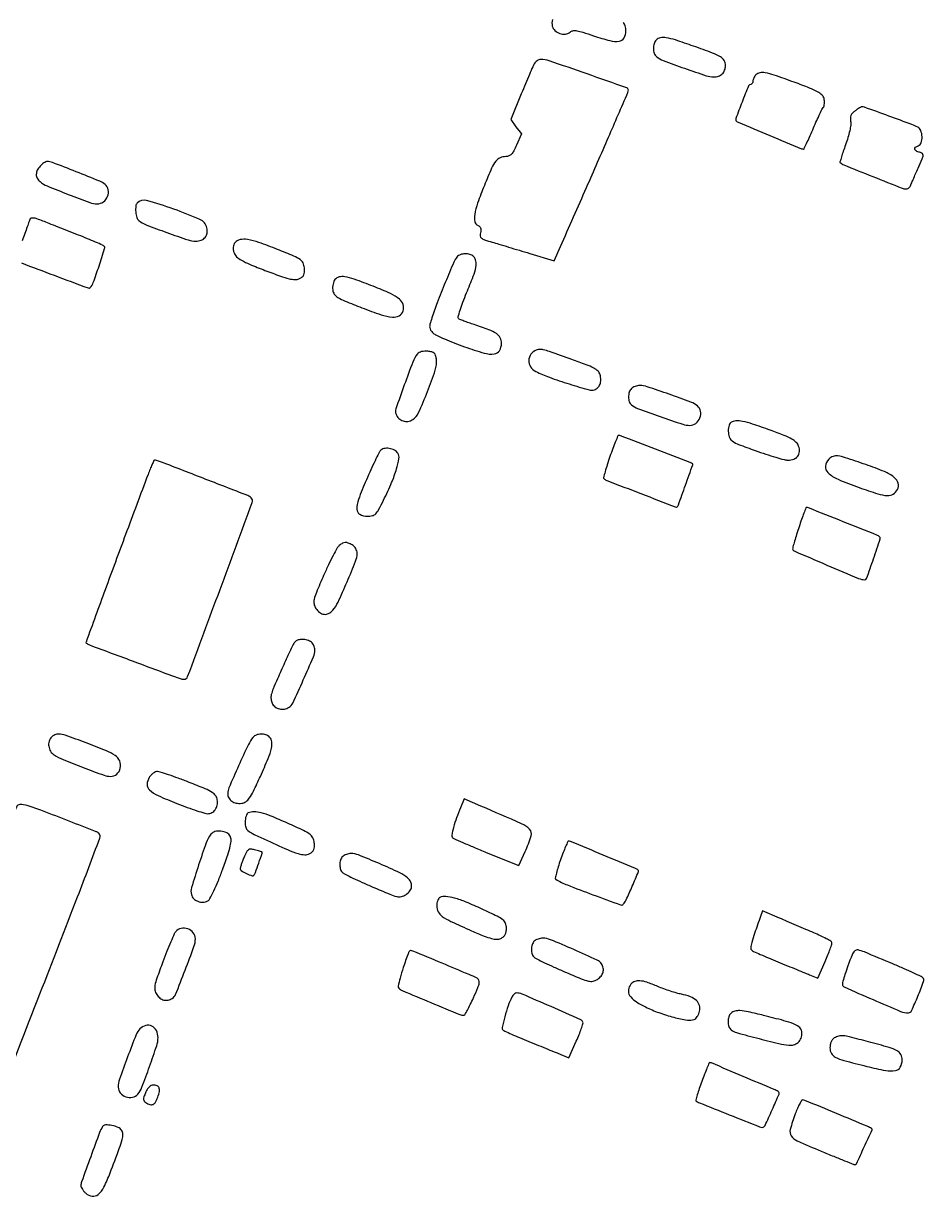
# Model space of a CAD drawing. Header units: metres. Extents: x 244 to 6504, y 133 to 4776.
# Drawn here: x 2419.5 to 2659.3, y 1813.2 to 2127.4 of the extents above; entities that cross this region are included whole.
import ezdxf

# ---------------------------------------------------------------- set-up
doc = ezdxf.new("R2010")
doc.units = ezdxf.units.M
doc.header["$MEASUREMENT"] = 0

msp = doc.modelspace()

# ---------------------------------------------------------------- linework, layer by layer
for points in [[(3073.43, 1797.58, -0.000015), (3212.47, 1744.26, -0.000001), (3356.48, 1689.04, -0.090549)], [(3360.94, 1697.34, -0.000001), (3222.9, 1750.06, -0.000075), (3098.13, 1797.73, -0.00214)], [(2390.74, 4302.36, -0.000001), (2436.6, 4383.87, -0.253439)], [(5649.78, 2908.29, -0.000001), (5592.12, 2927.27, -0.000136)], [(1770.95, 4232.21, -0.000001), (1756.31, 4203.53, -0.092463)], [(2358.85, 2292.47, -0.000002), (2402.87, 2275.77, -0.000001), (2455, 2255.99, -0.000469)], [(2661.8, 3304.26, -0.000001), (2697.55, 3290.75, -0.000089)], [(2166.88, 2385.74, -0.000003), (2059.01, 2428.09, -0.099946)], [(2836.31, 1902.63, -0.000001), (2798.12, 1918.05, -0.081722)], [(1593.92, 2905.57, -0.000004), (1514.48, 2912.51, -0.000011)], [(1857.04, 2862.14, 0.000008), (1895.3, 2965.72, 0.303576)], [(1986.93, 2957.13, 0.000002), (2009.06, 2948.59, 0.092301)], [(1716.95, 2894.91, -0.000001), (1705.81, 2895.88, -0.000045)], [(3005.24, 2065.34, -0.000083), (2954, 2084.81, -0.000137), (2910.82, 2101.23, -0.000002), (2871.64, 2116.15, -0.08954), (2871.4, 2116.3, -0.303733), (2871.33, 2116.54, -0.000115), (2874.33, 2125.28, -0.001629), (2877.7, 2135.01, -0.000983)], [(1989.74, 2610.17, -0.000005), (1937.37, 2630.58, -0.000013)], [(2835.59, 1257.96, 0.000001), (2811.6, 1266.94)], [(2599.62, 2200.92, -0.000035), (2724.87, 2153.38, -0.00001), (2851.52, 2105.29, -0.308463)], [(3020.53, 2505.4, -0.000009), (3041.92, 2560.53, -0.000258)], [(2718.52, 2174.4, 0.000102), (2619.06, 2212.23, 0.000045), (2487.51, 2262.24, 0.000015), (2352.21, 2313.65, 0.000934)], [(3433.83, 1894.18, -0.000012), (3289.85, 1953, -0.000025), (3146.63, 2011.53, -0.11823)], [(2592.86, 1267.89, -0.000002), (2552.45, 1283.32, -0.105537)], [(2874.35, 2096.45, 0.000005), (2911.92, 2082.18, 0.000032)], [(2866.05, 2129.77, -0.000069), (2862.64, 2120.33, -0.110011), (2862.45, 2120.04, -0.294734), (2862.15, 2119.97, -0.000008), (2820.04, 2135.87, -0.000412), (2773.61, 2153.45, -0.000248)], [(2560.35, 2128.54, 0.143336), (2560.28, 2126.75, 0.143577), (2560.97, 2125.57, 0.109481), (2562.26, 2124.81, 0.109674), (2563.75, 2124.66, 0.144511), (2565, 2125.19, -0.139957), (2565.77, 2125.53, -0.073438), (2566.83, 2125.52, -0.037258), (2568.44, 2125.14, -0.007328), (2571.28, 2124.2, 0.019243), (2575.59, 2122.89, 0.101148), (2578.04, 2122.75, 0.224959), (2579.36, 2123.62, 0.135954), (2579.86, 2125.46, 0.06425), (2579.68, 2126.85, 0.164694), (2579.13, 2127.7, 0.069776)], [(2040.94, 1654.04, -0.000001), (2044.21, 1659.17, -0.002689)], [(2535.59, 1289.9, -0.000004), (2496.83, 1304.97, -0.000295)], [(2418.96, 2063.74, 0.001395), (2427.65, 2060.46, 0.000632), (2436.69, 2057.08, 0.293321), (2437.28, 2057.21, 0.110365), (2438.1, 2058.51, 0.006631), (2439.62, 2062.91, 0.00362), (2441.12, 2067.54, 0.298365), (2440.92, 2068.23, 0.075339), (2440.53, 2068.48, 0.002229), (2438.72, 2069.26, 0.004408), (2436.58, 2070.16, 0.003022), (2434.13, 2071.15, -0.000028), (2431.49, 2072.19, -0.000025), (2428.76, 2073.27, -0.000025), (2426.31, 2074.24, -0.00008), (2424.67, 2074.89, 0.011818), (2423.09, 2075.47, 0.051733), (2422.12, 2075.69, 0.112538), (2421.53, 2075.63, 0.23081), (2421.21, 2075.31, -0.000667), (2421.02, 2074.77, -0.00005), (2420.5, 2073.3, -0.000069), (2419.88, 2071.55, -0.000053), (2419.19, 2069.63, 0.005002)], [(3121.11, 1058.8, -0.000012), (2978.85, 1116.92, -0.000024)]]:
    msp.add_lwpolyline(points, format="xyb")
for points in [[(2587.95, 2123.04, 0.12204), (2587.36, 2122.08, 0.079983), (2587.18, 2120.78, 0.081218), (2587.41, 2119.52, 0.134375), (2588.03, 2118.63, 0.083357), (2589.78, 2117.62, 0.005036), (2595.49, 2115.53, 0.00517), (2601.23, 2113.57, 0.079979), (2603.28, 2113.24, 0.083095), (2604.55, 2113.45, 0.111936), (2605.53, 2114.06, 0.113034), (2606.15, 2115.03, 0.085978), (2606.36, 2116.27, 0.132525), (2606.01, 2117.58, 0.124982), (2605.04, 2118.57, 0.046868), (2602.95, 2119.59, 0.005046), (2597.88, 2121.43, 0.005719), (2593.04, 2123.07, 0.038803), (2590.59, 2123.67, 0.089473), (2589.07, 2123.64, 0.148413)], [(2555.45, 2116.72, 0.018077), (2555.09, 2115.95, 0.001449), (2554.19, 2113.89, 0.001957), (2553.15, 2111.43, 0.001501), (2552.02, 2108.73), (2549.2, 2101.9), (2550.61, 2099.99), (2552.03, 2098.08), (2550.73, 2095.06, -0.01999), (2550.02, 2093.57, -0.065776), (2549.39, 2092.68, -0.102023), (2548.73, 2092.2, -0.102805), (2547.93, 2092.03, 0.096763), (2546.36, 2091.71, 0.134481), (2545.23, 2090.84, 0.057316), (2544.13, 2088.95, 0.006513), (2542.19, 2084.38, 0.012129), (2540.39, 2079.67, 0.045806), (2539.62, 2076.62, 0.09032), (2539.66, 2074.7, 0.255592), (2540.5, 2073.71, -0.098474), (2540.93, 2073.44, -0.120521), (2541.19, 2073.04, -0.097435), (2541.27, 2072.49, -0.04738), (2541.16, 2071.79, 0.089666), (2541.1, 2070.93, 0.195645), (2541.41, 2070.36, 0.0897), (2542.25, 2069.89, 0.01095), (2544.26, 2069.26, -0.000979), (2546.03, 2068.74, -0.000326), (2548.63, 2067.96, -0.000325), (2551.5, 2067.1, -0.00037), (2554.25, 2066.28), (2560.77, 2064.32), (2562.44, 2068.08, 0.000676), (2569.4, 2083.85, 0.001115), (2575.23, 2097.2, 0.000123), (2580.4, 2109.1, 0.103905), (2580.52, 2109.72, 0.316501), (2580.1, 2110.31, 0.000745), (2569.51, 2114.04, 0.001969), (2559.43, 2117.53, 0.08461), (2557.2, 2117.89, 0.088075), (2556.72, 2117.8, 0.057597), (2556.22, 2117.54, 0.05586), (2555.77, 2117.16, 0.068452)], [(2614.44, 2113.77, 0.047088), (2614.14, 2113.4, 0.037433), (2613.88, 2112.95, 0.038655), (2613.71, 2112.5, 0.073375), (2613.65, 2112.11, -0.063947), (2613.61, 2111.78, -0.081778), (2613.48, 2111.5, -0.098599), (2613.3, 2111.32, -0.150074), (2613.08, 2111.25, 0.304999), (2612.51, 2110.87, 0.003745), (2610.78, 2106.54, 0.003804), (2609.13, 2102.18, 0.293479), (2609.28, 2101.49, 0.097499), (2609.76, 2101.17, 0.000202), (2618.16, 2097.65, 0.000199), (2626.57, 2094.14, 0.099079), (2627.14, 2094.03, 0.287698), (2627.27, 2094.11, 0.001639), (2627.95, 2095.54, 0.006142), (2628.72, 2097.19, 0.003783), (2629.58, 2099.16, -0.004069), (2630.46, 2101.19, -0.005288), (2631.31, 2103.03, -0.00401), (2632.04, 2104.56, -0.047264), (2632.39, 2105.12, 0.09531), (2632.6, 2105.54, 0.043233), (2632.71, 2106.16, 0.04071), (2632.72, 2106.84, 0.044186), (2632.61, 2107.51, 0.144871), (2632.06, 2108.44, 0.062882), (2630.87, 2109.3, 0.031472), (2628.74, 2110.29, 0.005811), (2624.68, 2111.82, 0.003915), (2619.32, 2113.73, 0.036359), (2616.94, 2114.36, 0.097703), (2615.52, 2114.35, 0.147026)], [(2640.89, 2104.22, 0.04669), (2640.18, 2103.61, 0.091452), (2639.77, 2103, 0.095376), (2639.62, 2102.3, 0.054276), (2639.69, 2101.43, -0.081237), (2639.71, 2100.47, -0.019416), (2639.44, 2098.9, -0.01912), (2638.97, 2097.08, -0.016374), (2638.34, 2095.19, 0.006148), (2637.71, 2093.44, 0.009816), (2637.23, 2091.93, 0.004096), (2636.85, 2090.64, 0.281548), (2636.91, 2090.43, 0.091205), (2637.83, 2089.85, 0.000779), (2645.59, 2086.73, 0.000753), (2653.38, 2083.63, 0.094732), (2654.41, 2083.43, 0.089238), (2654.75, 2083.49, 0.064838), (2655.1, 2083.67, 0.063599), (2655.39, 2083.94, 0.077921), (2655.58, 2084.26, -0.005781), (2655.8, 2084.77, -0.000604), (2656.33, 2085.98, -0.000749), (2656.97, 2087.41, -0.0006), (2657.66, 2088.95, 0.004503), (2658.76, 2091.48, 0.077874), (2658.99, 2092.36, 0.267205), (2658.77, 2092.83, 0.091086), (2658.05, 2093.17, -0.055953), (2657.11, 2093.53, -0.227863), (2656.76, 2094, -0.281876), (2656.94, 2094.5, -0.075315), (2657.7, 2094.93, 0.227152), (2658.47, 2095.74, 0.086297), (2658.69, 2097.33, 0.082666), (2658.36, 2098.96, 0.183386), (2657.53, 2099.89, 0.03207), (2655.99, 2100.57, 0.001134), (2649.87, 2102.82, 0.000471), (2643.4, 2105.17, 0.087056), (2642.7, 2105.29, 0.127399), (2642.53, 2105.25, 0.007419), (2642.06, 2104.97, 0.010863), (2641.5, 2104.63, 0.007756)], [(2423.97, 2089.51, 0.065735), (2423.19, 2088.38, 0.115681), (2422.92, 2087.29, 0.129455), (2423.17, 2086.27, 0.094137), (2423.91, 2085.37, 0.075026), (2425.81, 2084.23, 0.005594), (2431.45, 2081.96, 0.00509), (2437.17, 2079.81, 0.087355), (2439.13, 2079.46, 0.159499), (2440.78, 2080, 0.139712), (2441.9, 2081.43, 0.144878), (2442.08, 2083.2, 0.173551), (2441.23, 2084.64, 0.07684), (2439.8, 2085.49, 0.002504), (2433.56, 2087.99, 0.002171), (2427.24, 2090.45, 0.092076), (2425.82, 2090.72, 0.109796), (2425.46, 2090.63, 0.035032), (2424.96, 2090.36, 0.033038), (2424.44, 2089.97, 0.031417)], [(2449.81, 2079.68, 0.172798), (2449.41, 2078.83, 0.045891), (2449.39, 2077.31, 0.04605), (2449.66, 2075.81, 0.162628), (2450.19, 2075, 0.072618), (2452.14, 2073.9, 0.005754), (2457.7, 2071.82, 0.005372), (2463.34, 2069.85, 0.08141), (2465.38, 2069.52, 0.091488), (2466.82, 2069.78, 0.13063), (2467.87, 2070.54, 0.134448), (2468.39, 2071.7, 0.099729), (2468.32, 2073.1, 0.230408), (2466.49, 2075.28, 0.01949), (2459.49, 2078.08, 0.018631), (2452.29, 2080.34, 0.269237)], [(2475.83, 2069.15, 0.070552), (2475.48, 2068.58, 0.080512), (2475.32, 2067.95, 0.069729), (2475.35, 2067.24, 0.038477), (2475.58, 2066.4, 0.120539), (2476.25, 2065.39, 0.058488), (2477.52, 2064.46, 0.030652), (2479.71, 2063.39, 0.006036), (2483.79, 2061.76, 0.005329), (2487.9, 2060.23, 0.027193), (2490.24, 2059.53, 0.051314), (2491.79, 2059.31, 0.115581), (2492.94, 2059.55, 0.055909), (2493.71, 2060.01, 0.120279), (2494.14, 2060.54, 0.101694), (2494.32, 2061.28, 0.032971), (2494.29, 2062.4, 0.087951), (2493.92, 2063.73, 0.130996), (2493.14, 2064.64, 0.051113), (2491.5, 2065.54, 0.004529), (2487.12, 2067.33, 0.010174), (2482.16, 2069.2, 0.045065), (2479.14, 2069.97, 0.087939), (2477.16, 2069.94, 0.173384)], [(2534.89, 2065.3, 0.072521), (2534.05, 2063.92, 0.002971), (2531.79, 2058.54, 0.005761), (2529.64, 2053.14, 0.014249), (2528.22, 2049.12, 0.012948), (2527.71, 2047.41, 0.087294), (2527.64, 2046.53, 0.13554), (2527.89, 2045.86, 0.04775), (2528.58, 2045.08, 0.075524), (2529.44, 2044.48, 0.009183), (2531.55, 2043.51, 0.010726), (2534.12, 2042.45, 0.008652), (2536.92, 2041.41, 0.013949), (2542.14, 2039.75, 0.094595), (2544.83, 2039.5, 0.24131), (2546.21, 2040.38, 0.132533), (2546.74, 2042.37, 0.122319), (2546.38, 2043.82, 0.122327), (2545.38, 2044.93, 0.060715), (2543.38, 2045.97, 0.011262), (2539.46, 2047.32, -0.006795), (2538.02, 2047.8, -0.009003), (2536.73, 2048.28, -0.006794), (2535.67, 2048.71, -0.084051), (2535.31, 2048.94, -0.285025), (2535.19, 2049.33, -0.007696), (2535.73, 2051.13, -0.013765), (2536.48, 2053.29, -0.008719), (2537.46, 2055.76, 0.007856), (2539.23, 2060.18, 0.043454), (2539.93, 2062.64, 0.092103), (2539.94, 2064.23, 0.153355), (2539.32, 2065.41, 0.122205), (2538.35, 2066, 0.081261), (2537.06, 2066.18, 0.082282), (2535.79, 2065.93, 0.131841)], [(2502.39, 2059.29, 0.082105), (2502.11, 2058.8, 0.039381), (2501.9, 2058.09, 0.037662), (2501.79, 2057.3, 0.043954), (2501.82, 2056.55, 0.129348), (2502.25, 2055.45, 0.097744), (2503.21, 2054.57, 0.039327), (2505.13, 2053.6, 0.004722), (2509.56, 2051.82, 0.012139), (2514.73, 2049.95, 0.061099), (2517.74, 2049.33, 0.142151), (2519.53, 2049.7, 0.196919), (2520.57, 2050.95, 0.157321), (2520.56, 2052.66, 0.142259), (2519.56, 2054.12, 0.066554), (2517.19, 2055.59, 0.013292), (2512.59, 2057.52, 0.006106), (2507.57, 2059.39, 0.043326), (2505.06, 2060.06, 0.105204), (2503.52, 2060, 0.159048)], [(2524.42, 2039.58, 0.074555), (2523.14, 2037.34, 0.006692), (2520.88, 2031.27, 0.003818), (2518.64, 2024.88, 0.175517), (2518.67, 2023.51, 0.105602), (2519.42, 2022.36, 0.115681), (2520.55, 2021.67, 0.117379), (2521.85, 2021.55, 0.111057), (2523.11, 2022.03, 0.140529), (2524.69, 2023.89, 0.01294), (2527.06, 2029.52, 0.014501), (2529.12, 2035.24, 0.1077), (2529.41, 2038.11, 0.041316), (2529.21, 2039.13, 0.134917), (2528.85, 2039.72, 0.128979), (2528.23, 2040.05, 0.036352), (2527.15, 2040.24, 0.041108), (2526.31, 2040.25, 0.042895), (2525.5, 2040.13, 0.046823), (2524.83, 2039.89, 0.119769)], [(2556.02, 2040.55, 0.142491), (2554.58, 2039.46, 0.154199), (2554, 2037.81, 0.150942), (2554.48, 2036.1, 0.135583), (2555.85, 2034.86, 0.028821), (2559.5, 2033.3, 0.010939), (2564.76, 2031.53, 0.005277), (2570.13, 2029.92, 0.163407), (2571.5, 2029.98, 0.104899), (2572.39, 2030.56, 0.107692), (2572.97, 2031.45, 0.092503), (2573.17, 2032.62, 0.058605), (2572.99, 2033.99, 0.142265), (2572.45, 2034.91, 0.066124), (2571.32, 2035.73, 0.033181), (2569.3, 2036.65, 0.006232), (2565.47, 2038.05, 0.000739), (2559.51, 2040.14, 0.019122), (2557.88, 2040.63, 0.074992), (2556.93, 2040.74, 0.080833)], [(2581.32, 2030.3, 0.121667), (2580.75, 2029.35, 0.077337), (2580.55, 2028.06, 0.079229), (2580.76, 2026.8, 0.143333), (2581.36, 2025.96, 0.081151), (2582.99, 2025.03, 0.003808), (2588.98, 2022.87, 0.003815), (2595.01, 2020.8, 0.080945), (2596.87, 2020.5, 0.164349), (2598.47, 2021.04, 0.137432), (2599.56, 2022.49, 0.140933), (2599.73, 2024.26, 0.174477), (2598.89, 2025.68, 0.083757), (2597.19, 2026.66, 0.00463), (2591.39, 2028.78, 0.004755), (2585.56, 2030.77, 0.080407), (2583.56, 2031.1, 0.04775), (2582.95, 2031.04, 0.037574), (2582.31, 2030.86, 0.038736), (2581.73, 2030.61, 0.072489)], [(2607.8, 2021.25, 0.134367), (2607.46, 2020.87, 0.058818), (2607.23, 2020.24, 0.049015), (2607.11, 2019.42, 0.034562), (2607.14, 2018.5, 0.082109), (2607.5, 2017.14, 0.142303), (2608.26, 2016.26, 0.054313), (2609.85, 2015.45, 0.004315), (2614.31, 2013.8, 0.006908), (2617.1, 2012.84, 0.008476), (2619.73, 2012.02, 0.007232), (2621.96, 2011.4, 0.058887), (2623.01, 2011.26, 0.091013), (2624.55, 2011.51, 0.145232), (2625.62, 2012.29, 0.150365), (2626.07, 2013.51, 0.099853), (2625.85, 2015, 0.115881), (2625.21, 2015.99, 0.063997), (2624.04, 2016.85, 0.033651), (2622.02, 2017.81, 0.006728), (2618.29, 2019.22, 0.006355), (2613.56, 2020.87, 0.03295), (2610.89, 2021.57, 0.064095), (2609.13, 2021.68, 0.125621)], [(2575.61, 2012.21, 0.005123), (2574.9, 2010.03, 0.008257), (2574.34, 2008.16, 0.002903), (2573.9, 2006.56, 0.29061), (2573.97, 2006.34, 0.083086), (2574.78, 2005.86, 0.0004), (2583.86, 2002.35, 0.000145), (2593.21, 1998.74, 0.2966), (2593.5, 1998.8, 0.110452), (2593.83, 1999.33, 0.000699), (2595.72, 2004.6, 0.000318), (2597.65, 2010.02, 0.329434), (2597.58, 2010.25, 0.067415), (2596.96, 2010.59, 0.000175), (2587.75, 2014.16, 0.00013), (2578.46, 2017.75, 0.092432), (2577.94, 2017.85, 0.299357), (2577.73, 2017.71, 0.004032), (2577.09, 2016.19, 0.00985), (2576.38, 2014.37, 0.006123)], [(2514.47, 2013.74, 0.055441), (2514.07, 2013.12, 0.003307), (2513.1, 2011.11, 0.004938), (2511.98, 2008.69, 0.003622), (2510.78, 2005.98, 0.012774), (2508.67, 2000.77, 0.096931), (2508.24, 1998.17, 0.265601), (2509.05, 1996.84, 0.126798), (2511.05, 1996.32, 0.057368), (2512.4, 1996.48, 0.139467), (2513.27, 1996.96, 0.075384), (2514.05, 1998.02, 0.009103), (2515.37, 2000.63, 0.011494), (2517.51, 2005.32, 0.026985), (2518.83, 2008.94, 0.033436), (2519.46, 2011.63, 0.182401), (2519.17, 2013.07, 0.134751), (2518.24, 2013.92, 0.083681), (2516.83, 2014.37, 0.087435), (2515.42, 2014.32, 0.172924)], [(2452.66, 2007.42, 0.000993), (2446.69, 1991.46, 0.001277), (2441.26, 1976.76, 0.000061), (2436.16, 1962.84, 0.317867), (2436.23, 1962.57, 0.083637), (2437.12, 1962.06, 0.000272), (2449.15, 1957.58, 0.000257), (2461.21, 1953.1, 0.088952), (2462.17, 1952.93, 0.313001), (2463.21, 1953.65, 0.000457), (2471.83, 1976.81, 0.000468), (2480.41, 1999.97, 0.29738), (2480.11, 2001.26, 0.099661), (2479.25, 2001.81, 0.000328), (2467.35, 2006.43, 0.000352), (2455.47, 2011.02, 0.092321), (2454.39, 2011.22, 0.289912), (2454.24, 2011.13, 0.004197), (2453.76, 2010.11, 0.01), (2453.23, 2008.88, 0.006245)], [(2633.9, 2011.51, 0.170232), (2633, 2009.64, 0.23651), (2633.63, 2007.92, 0.087542), (2636.32, 2006.16, 0.015476), (2641.95, 2003.96, 0.00885), (2646.95, 2002.29, 0.062742), (2649.46, 2001.83, 0.150256), (2651, 2002.21, 0.135415), (2652.13, 2003.4, 0.192096), (2652.33, 2005.11, 0.159665), (2651.31, 2006.64, 0.06948), (2648.68, 2008.19, 0.014781), (2643.7, 2010.07, 0.003249), (2638.3, 2011.9, 0.043733), (2636.27, 2012.39, 0.12949), (2635.03, 2012.25, 0.104285)], [(2625.96, 1993.5, 0.003829), (2625.3, 1991.48, 0.005346), (2624.75, 1989.67, 0.003326), (2624.31, 1988.14, 0.067973), (2624.25, 1987.66, 0.299326), (2624.62, 1987.1, 0.000828), (2633.38, 1983.33, 0.001862), (2641.79, 1979.77, 0.099497), (2643.49, 1979.43, 0.318664), (2643.95, 1979.75, 0.001799), (2645.78, 1985.03, 0.001823), (2647.57, 1990.33, 0.308132), (2647.41, 1990.88, 0.079559), (2646.83, 1991.23, 0.000192), (2637.69, 1994.87, 0.000163), (2628.51, 1998.53, 0.094922), (2627.94, 1998.64, 0.307439), (2627.8, 1998.54, 0.002247), (2627.25, 1997.13, 0.007315), (2626.63, 1995.47, 0.0045)], [(2503.58, 1988.54, 0.09538), (2503.03, 1987.89, 0.007079), (2501.93, 1985.85, 0.009621), (2500.69, 1983.36, 0.007149), (2499.41, 1980.57, 0.003767), (2497.47, 1976.06, 0.041975), (2496.86, 1974.2, 0.110237), (2496.85, 1972.98, 0.093376), (2497.34, 1971.79, 0.083523), (2498.36, 1970.69, 0.138849), (2499.53, 1970.22, 0.145567), (2500.73, 1970.44, 0.095295), (2501.84, 1971.31, 0.070818), (2503.24, 1973.46, 0.007684), (2505.65, 1978.85, 0.006552), (2507.93, 1984.37, 0.094878), (2508.32, 1986.44, 0.073407), (2508.23, 1987.09, 0.05693), (2507.95, 1987.74, 0.057736), (2507.53, 1988.3, 0.082218), (2507.04, 1988.68, 0.030221), (2505.93, 1989.19, 0.10327), (2505.15, 1989.32, 0.116527), (2504.44, 1989.12, 0.043907)], [(2490.56, 1960.71, -0.000185), (2489.92, 1959.3, -0.000068), (2489.03, 1957.31, -0.000067), (2488.04, 1955.13, -0.00008), (2487.12, 1953.08, 0.008647), (2485.97, 1950.4, 0.042866), (2485.48, 1948.84, 0.077349), (2485.4, 1947.69, 0.084361), (2485.69, 1946.62, 0.117129), (2486.46, 1945.63, 0.108324), (2487.62, 1945.05, 0.104148), (2488.95, 1945, 0.100603), (2490.2, 1945.49, 0.141775), (2491.17, 1946.6, 0.003538), (2494, 1952.77, 0.0045), (2496.68, 1958.88, 0.101447), (2497.06, 1960.75, 0.104477), (2496.82, 1961.89, 0.118372), (2496.14, 1962.78, 0.104293), (2495.06, 1963.34, 0.066959), (2493.65, 1963.53, 0.067867), (2492.65, 1963.39, 0.117557), (2491.93, 1962.99, 0.081753), (2491.3, 1962.2, 0.020784)], [(2426.98, 1937.56, 0.128097), (2426.33, 1936.46, 0.105571), (2426.24, 1935.09, 0.102272), (2426.72, 1933.77, 0.112715), (2427.67, 1932.8, 0.045807), (2430.04, 1931.57, 0.005751), (2435.41, 1929.46, 0.00394), (2440.98, 1927.39, 0.087059), (2442.68, 1927.1, 0.178125), (2444.34, 1927.71, 0.163808), (2445.28, 1929.28, 0.151704), (2445.12, 1931.19, 0.152966), (2443.9, 1932.67, 0.048013), (2441.57, 1933.89, 0.00586), (2436.19, 1936, 0.004146), (2430.64, 1938.05, 0.086643), (2428.91, 1938.36, 0.058749), (2428.41, 1938.3, 0.038992), (2427.87, 1938.12, 0.039042), (2427.36, 1937.87, 0.059745)], [(2480.6, 1937.48, 0.063136), (2479.37, 1935.55, 0.004735), (2476.77, 1929.9, 0.003407), (2474.2, 1924.06, 0.102342), (2473.88, 1922.49, 0.122827), (2474.16, 1921.36, 0.119848), (2474.94, 1920.48, 0.104828), (2476.14, 1919.98, 0.076329), (2477.59, 1919.93, 0.123398), (2478.69, 1920.35, 0.089074), (2479.62, 1921.28, 0.039234), (2480.7, 1923.12, 0.005561), (2482.56, 1927.1, 0.007805), (2484.65, 1931.87, 0.041814), (2485.52, 1934.57, 0.088227), (2485.61, 1936.31, 0.167173), (2485, 1937.56, 0.122011), (2484.04, 1938.15, 0.079758), (2482.74, 1938.33, 0.081028), (2481.48, 1938.1, 0.134823)], [(2452.98, 1926.81, 0.145042), (2452.43, 1925, 0.207876), (2453.09, 1923.48, 0.08348), (2455.35, 1921.97, 0.012996), (2460.34, 1919.89, 0.005253), (2463.12, 1918.84, 0.007112), (2465.65, 1917.96, 0.004981), (2467.79, 1917.28, 0.075227), (2468.55, 1917.16, 0.123736), (2469.68, 1917.44, 0.119154), (2470.56, 1918.23, 0.104294), (2471.06, 1919.42, 0.076836), (2471.11, 1920.86, 0.126278), (2470.68, 1921.95, 0.099283), (2469.75, 1922.82, 0.040482), (2467.88, 1923.78, 0.004951), (2463.61, 1925.5, 0.004527), (2460.73, 1926.59, 0.006201), (2458.13, 1927.52, 0.004154), (2455.93, 1928.25, 0.070355), (2455.18, 1928.38, 0.113573), (2454.66, 1928.28, 0.050279), (2454.06, 1927.94, 0.046208), (2453.47, 1927.42, 0.046208)], [(2535.82, 1918.73, 0.014222), (2534.78, 1916.04, 0.018821), (2534.01, 1913.53, 0.013077), (2533.49, 1911.42, 0.254467), (2533.68, 1910.79, 0.092945), (2534.02, 1910.56, 0.001132), (2536.49, 1909.48, 0.003329), (2539.36, 1908.25, 0.002166), (2542.7, 1906.87), (2551.33, 1903.34), (2553.05, 1907.1, 0.029852), (2554.65, 1911.23, 0.277509), (2554.23, 1913.02, 0.096517), (2552.11, 1914.48, 0.0024), (2541.28, 1919.17), (2536.8, 1921.08)], [(2417.61, 1918.93, -0.000503), (2417.18, 1917.81, -0.000003), (2413.3, 1907.72, -0.000013), (2408.87, 1896.19, -0.000008), (2403.72, 1882.79, 0.000717), (2398.61, 1869.47, 0.00119), (2394.36, 1858.21, 0.000063), (2390.55, 1848.07, 0.294234), (2390.59, 1847.87, 0.105297), (2391.2, 1847.47, 0.000243), (2401.25, 1843.62, 0.00027), (2411.28, 1839.8, 0.093954), (2412.07, 1839.66, 0.305895), (2412.46, 1839.93, 0.000037), (2423.9, 1869.23, 0.001012), (2433.92, 1895.05, 0.004202), (2439.81, 1910.69, 0.090084), (2439.9, 1911.25, 0.14241), (2439.76, 1911.72, 0.112513), (2439.36, 1912.11, 0.044235), (2438.67, 1912.45, 0.000768), (2424.6, 1917.91, 0.017546), (2420.51, 1919.33, 0.079945), (2418.56, 1919.6, 0.30534)], [(2479.34, 1917.38, 0.168181), (2479.02, 1917.11, 0.050434), (2478.76, 1916.51, 0.044271), (2478.57, 1915.73, 0.035578), (2478.51, 1914.88, 0.070002), (2478.7, 1913.55, 0.143995), (2479.26, 1912.68, 0.066023), (2480.49, 1911.85, 0.006684), (2483.7, 1910.34, 0.00325), (2489.82, 1907.59, 0.027749), (2492.63, 1906.53, 0.068359), (2494.36, 1906.24, 0.131544), (2495.72, 1906.55, 0.064796), (2496.39, 1907.03, 0.105427), (2496.79, 1907.6, 0.088793), (2496.96, 1908.36, 0.035759), (2496.93, 1909.42, 0.094158), (2496.55, 1910.71, 0.117516), (2495.74, 1911.67, 0.047402), (2494.04, 1912.68, 0.004783), (2489.77, 1914.64, 0.007619), (2485.41, 1916.52, 0.033635), (2482.76, 1917.41, 0.059695), (2480.89, 1917.67, 0.100844)], [(2469.42, 1911.69, 0.077778), (2468.14, 1909.37, 0.008308), (2466.13, 1903.52, 0.006035), (2464.24, 1897.48, 0.134921), (2464.2, 1895.66, 0.131716), (2464.81, 1894.57, 0.108961), (2465.92, 1893.84, 0.104296), (2467.28, 1893.62, 0.111111), (2468.58, 1893.98, 0.150516), (2469.15, 1894.55, 0.009959), (2470.19, 1896.64, 0.013636), (2471.33, 1899.23, 0.00958), (2472.48, 1902.21, 0.005484), (2473.89, 1906.23, 0.025253), (2474.56, 1908.6, 0.044695), (2474.78, 1910.15, 0.135556), (2474.54, 1911.19, 0.159689), (2473.61, 1912.08, 0.08699), (2472.07, 1912.51, 0.0877), (2470.48, 1912.39, 0.166874)], [(2478.22, 1905.55, 0.007937), (2477.82, 1904.56, 0.009928), (2477.49, 1903.63, 0.008344), (2477.24, 1902.85, 0.072864), (2477.19, 1902.49, 0.267943), (2477.47, 1902.01, 0.018931), (2478.89, 1901.26, 0.018141), (2480.36, 1900.61, 0.344082), (2480.82, 1900.75, 0.065651), (2481.24, 1901.54, 0.004197), (2482.14, 1904, 0.00147), (2483.07, 1906.66, 0.287846), (2483.01, 1906.92, 0.111525), (2482.86, 1907.02, 0.006808), (2482.35, 1907.19, 0.009871), (2481.73, 1907.38, 0.007129), (2481.03, 1907.56, 0.048525), (2480, 1907.72, 0.169916), (2479.37, 1907.53, 0.119935), (2478.86, 1906.94, 0.019073)], [(2562.47, 1904.92, 0.009421), (2561.83, 1903.01, 0.015151), (2561.37, 1901.35, 0.008949), (2561.06, 1899.98, 0.32131), (2561.18, 1899.7, 0.0392), (2564.29, 1898.19, 0.005346), (2571.04, 1895.61, 0.001371), (2578.47, 1892.89, 0.303155), (2579.16, 1893.06, 0.078166), (2579.93, 1894.21, 0.005258), (2581.55, 1897.84, 0.00206), (2583.22, 1901.74, 0.335098), (2583.11, 1902.16, 0.070704), (2582.42, 1902.57, 0.000264), (2573.83, 1906.15, 0.000189), (2565.15, 1909.77, 0.101302), (2564.59, 1909.88, 0.292873), (2564.39, 1909.75, 0.004233), (2563.81, 1908.42, 0.010064), (2563.16, 1906.82, 0.006278)], [(2504.48, 1905.77, 0.121672), (2503.9, 1904.81, 0.077331), (2503.71, 1903.52, 0.07919), (2503.92, 1902.27, 0.142941), (2504.51, 1901.42, 0.056562), (2505.12, 1901.03, 0.002976), (2507.2, 1900.03, 0.004662), (2509.7, 1898.88, 0.003372), (2512.5, 1897.64, 0.003819), (2517, 1895.74, 0.041201), (2518.88, 1895.13, 0.107411), (2520.1, 1895.11, 0.095582), (2521.28, 1895.6, 0.084696), (2522.37, 1896.61, 0.138752), (2522.83, 1897.77, 0.144634), (2522.6, 1898.97, 0.095139), (2521.74, 1900.08, 0.070625), (2519.65, 1901.44, 0.00722), (2514.24, 1903.87, 0.006069), (2508.71, 1906.17, 0.096029), (2506.71, 1906.56, 0.047886), (2506.11, 1906.5, 0.037602), (2505.46, 1906.33, 0.038751), (2504.89, 1906.07, 0.07231)], [(2530.35, 1894.89, 0.149911), (2530.03, 1894.62, 0.053236), (2529.76, 1894.07, 0.046957), (2529.58, 1893.37, 0.040144), (2529.52, 1892.61, 0.123048), (2529.91, 1891.06, 0.116054), (2530.98, 1889.84, 0.046192), (2533.29, 1888.49, 0.00535), (2538.76, 1886.03, 0.006658), (2542.14, 1884.6, 0.032228), (2544.12, 1883.94, 0.060036), (2545.47, 1883.75, 0.111725), (2546.55, 1883.98, 0.064208), (2547.25, 1884.42, 0.094926), (2547.72, 1884.98, 0.084883), (2547.98, 1885.72, 0.042401), (2548.07, 1886.71, 0.09575), (2547.82, 1887.97, 0.132227), (2547.13, 1888.89, 0.051988), (2545.6, 1889.85, 0.004969), (2541.61, 1891.76, 0.011086), (2537.35, 1893.63, 0.029929), (2534.22, 1894.7, 0.042467), (2531.91, 1895.14, 0.129807)], [(2615.71, 1889.82, 0.003304), (2614.11, 1885.31, 0.019651), (2613.38, 1882.92, 0.034788), (2613.1, 1881.48, 0.248267), (2613.35, 1880.84, 0.070829), (2613.83, 1880.53, 0.003116), (2615.64, 1879.71, 0.005222), (2617.82, 1878.76, 0.0037), (2620.27, 1877.75, -0.000196), (2622.84, 1876.7, -0.000209), (2625.36, 1875.68, -0.000198), (2627.52, 1874.8, -0.00097), (2628.74, 1874.3), (2630.91, 1873.41), (2632.9, 1877.83, 0.008439), (2633.65, 1879.58, 0.012146), (2634.24, 1881.14, 0.007976), (2634.68, 1882.46, 0.158625), (2634.68, 1882.88, 0.18234), (2634.42, 1883.2, 0.008585), (2633.18, 1883.9, 0.013206), (2631.64, 1884.67, 0.009024), (2629.86, 1885.47, 0.000067), (2627.76, 1886.37, 0.00004), (2625.28, 1887.43, 0.00004), (2622.8, 1888.49, 0.00007), (2620.75, 1889.37), (2616.25, 1891.29)], [(2460.05, 1885.8, 0.068341), (2459.65, 1885.15, 0.004275), (2458.74, 1883.07, 0.006249), (2457.71, 1880.57, 0.004594), (2456.63, 1877.77, 0.004042), (2455.02, 1873.37, 0.039137), (2454.5, 1871.46, 0.097251), (2454.51, 1870.21, 0.095017), (2454.99, 1869.06, 0.077597), (2455.85, 1868.1, 0.108815), (2456.88, 1867.58, 0.113646), (2458, 1867.56, 0.090443), (2459.12, 1868.01, 0.156955), (2460, 1869.08, 0.003321), (2462.54, 1875.51, 0.005028), (2464.89, 1881.78, 0.087386), (2465.26, 1883.91, 0.170914), (2464.71, 1885.48, 0.137584), (2463.26, 1886.52, 0.137638), (2461.47, 1886.65, 0.171075)], [(2555.49, 1883.24, 0.121672), (2554.91, 1882.29, 0.077331), (2554.72, 1881, 0.07919), (2554.93, 1879.74, 0.142941), (2555.52, 1878.9, 0.056562), (2556.13, 1878.51, 0.002976), (2558.21, 1877.51, 0.004662), (2560.71, 1876.36, 0.003372), (2563.51, 1875.12, 0.003819), (2568, 1873.21, 0.041201), (2569.88, 1872.61, 0.107411), (2571.11, 1872.59, 0.095582), (2572.29, 1873.07, 0.075522), (2573.26, 1873.95, 0.106841), (2573.79, 1874.98, 0.113916), (2573.83, 1876.08, 0.094876), (2573.4, 1877.18, 0.144376), (2572.2, 1878.22, 0.004087), (2565.96, 1881.01, 0.005339), (2559.8, 1883.63, 0.098053), (2557.72, 1884.04, 0.047938), (2557.11, 1883.98, 0.037613), (2556.47, 1883.8, 0.038757), (2555.9, 1883.55, 0.072241)], [(2521.89, 1879.9, 0.006678), (2520.6, 1876.23, 0.015357), (2519.75, 1873.42, 0.012127), (2519.23, 1871.3, 0.255294), (2519.41, 1870.7, 0.097208), (2520.32, 1870.08, 0.000874), (2527.97, 1866.89, 0.000868), (2535.63, 1863.71, 0.098016), (2536.7, 1863.5, 0.26439), (2536.97, 1863.66, 0.007584), (2537.67, 1864.87, 0.013475), (2538.45, 1866.37, 0.008636), (2539.28, 1868.14, 0.005733), (2540.46, 1870.89, 0.053551), (2540.83, 1872.13, 0.15831), (2540.73, 1872.85, 0.162644), (2540.23, 1873.36, 0.020124), (2538.11, 1874.36, 0.000974), (2530.92, 1877.37, 0.000238), (2523.12, 1880.61, 0.098741), (2522.55, 1880.73, 0.174336), (2522.39, 1880.67, 0.05178), (2522.21, 1880.48, 0.045062), (2522.03, 1880.22, 0.035582)], [(2640.06, 1879.56, 0.004696), (2638.97, 1876.71, 0.009144), (2638.17, 1874.41, 0.008936), (2637.62, 1872.62, 0.07067), (2637.5, 1871.77, 0.297046), (2637.97, 1871.04, 0.001792), (2645.65, 1867.68, 0.003718), (2653, 1864.56, 0.102504), (2655.05, 1864.17, 0.289258), (2655.9, 1864.72, 0.009536), (2657.58, 1868.59, 0.009498), (2659.12, 1872.52, 0.292693), (2658.9, 1873.5, 0.085657), (2658.45, 1873.82, 0.002614), (2656.37, 1874.79, 0.005085), (2653.9, 1875.9, 0.003486), (2651.07, 1877.12, 0.001023), (2643.34, 1880.36, 0.044227), (2641.65, 1880.89, 0.255729), (2640.77, 1880.64, 0.103874)], [(2581.22, 1871.82, 0.137987), (2580.54, 1870.29, 0.179334), (2580.86, 1868.81, 0.105213), (2582.32, 1867.32, 0.03215), (2585.09, 1865.73, 0.028158), (2588.67, 1864.21, 0.023234), (2592.63, 1862.99, 0.02031), (2596.22, 1862.22, 0.135071), (2598.03, 1862.4, 0.108393), (2598.45, 1862.67, 0.045948), (2598.87, 1863.2, 0.042595), (2599.24, 1863.86, 0.043191), (2599.49, 1864.58, 0.134311), (2599.45, 1866.12, 0.133676), (2598.65, 1867.42, 0.096438), (2597.02, 1868.44, 0.045305), (2594.63, 1869.12, -0.023639), (2593.4, 1869.41, -0.009247), (2591.74, 1869.92, -0.009129), (2589.97, 1870.54, -0.011225), (2588.33, 1871.18, 0.016154), (2585.45, 1872.29, 0.061153), (2583.56, 1872.69, 0.107924), (2582.23, 1872.53, 0.135192)], [(2549.5, 1868.31, 0.034622), (2548.53, 1866.03, 0.018884), (2547.63, 1863.13, 0.010402), (2546.93, 1860.29, 0.277544), (2547.17, 1859.58, 0.070419), (2547.61, 1859.3, 0.002593), (2549.42, 1858.49, 0.004678), (2551.58, 1857.56, 0.003264), (2554.03, 1856.55, -0.000196), (2556.6, 1855.51, -0.000209), (2559.11, 1854.48, -0.000198), (2561.27, 1853.6, -0.00097), (2562.5, 1853.1), (2564.67, 1852.21), (2566.66, 1856.64, 0.008658), (2567.4, 1858.38, 0.012414), (2568, 1859.95, 0.008295), (2568.44, 1861.27, 0.157799), (2568.43, 1861.7, 0.211123), (2567.87, 1862.32, 0.001034), (2559.93, 1865.81, 0.001852), (2552.23, 1869.15, 0.101656), (2550.69, 1869.46, 0.146332), (2550.42, 1869.38, 0.048185), (2550.1, 1869.12, 0.043169), (2549.78, 1868.75, 0.037171)], [(2607.82, 1864.03, 0.121742), (2607.24, 1863.08, 0.077531), (2607.05, 1861.79, 0.079098), (2607.26, 1860.53, 0.139303), (2607.86, 1859.66, 0.106661), (2609.34, 1858.89, 0.004055), (2615.38, 1857.29, 0.005999), (2621.27, 1855.85, 0.05693), (2623.85, 1855.55, 0.127282), (2625.14, 1855.89, 0.115954), (2626.16, 1856.81, 0.112851), (2626.68, 1858.12, 0.115629), (2626.57, 1859.51, 0.15936), (2625.9, 1860.45, 0.064098), (2624.49, 1861.22, 0.028396), (2621.91, 1862.08, 0.004071), (2616.52, 1863.47, 0.006747), (2612.44, 1864.44, 0.038559), (2610.23, 1864.75, 0.080124), (2608.84, 1864.62, 0.133256)], [(2450.5, 1859.91, 0.103139), (2449.5, 1858.37, 0.004598), (2447.22, 1852.42, 0.005272), (2445.08, 1846.48, 0.0839), (2444.73, 1844.38, 0.173871), (2445.28, 1842.84, 0.136442), (2446.74, 1841.81, 0.135614), (2448.53, 1841.69, 0.171318), (2449.94, 1842.53, 0.081379), (2451.03, 1844.38, 0.006072), (2453.07, 1849.88, 0.006158), (2454.98, 1855.42, 0.079441), (2455.32, 1857.57, 0.118168), (2454.88, 1859.43, 0.164289), (2453.67, 1860.62, 0.175735), (2452.06, 1860.79, 0.135937)], [(2635.34, 1857.49, 0.095924), (2634.87, 1857.08, 0.061984), (2634.5, 1856.46, 0.055689), (2634.26, 1855.69, 0.047714), (2634.18, 1854.84, 0.125553), (2634.56, 1853.35, 0.152449), (2635.6, 1852.36, 0.051451), (2637.89, 1851.49, 0.004413), (2643.97, 1849.92, 0.013639), (2649.02, 1848.82, 0.090827), (2651.59, 1848.8, 0.222153), (2652.89, 1849.71, 0.131324), (2653.39, 1851.58, 0.115483), (2653.04, 1853.08, 0.154667), (2652.08, 1854.08, 0.055445), (2649.94, 1854.95, 0.005051), (2644.4, 1856.46, 0.002244), (2639.42, 1857.74, 0.033348), (2637.65, 1858.06, 0.093155), (2636.52, 1857.97, 0.067324)], [(2600.08, 1845.92, 0.005127), (2599.4, 1843.99, 0.00833), (2598.86, 1842.33, 0.002871), (2598.44, 1840.92, 0.314646), (2598.5, 1840.74, 0.063756), (2599.42, 1840.22, 0.000496), (2607.37, 1837.05, 0.000344), (2615.45, 1833.83, 0.094737), (2616.17, 1833.69, 0.290563), (2616.89, 1834.15, 0.005555), (2618.79, 1838.32, 0.005187), (2620.62, 1842.54, 0.375049), (2620.4, 1843.21, 0.032671), (2619.29, 1843.77, 0.00032), (2611.11, 1847.23, 0.00011), (2602.61, 1850.83, 0.10031), (2602.18, 1850.92, 0.299089), (2602.03, 1850.82, 0.00242), (2601.45, 1849.45, 0.00756), (2600.8, 1847.83, 0.004666)], [(2451.99, 1842.91, 0.017375), (2451.57, 1841.79, 0.089107), (2451.47, 1841.13, 0.155209), (2451.64, 1840.67, 0.089797), (2452.08, 1840.27, 0.06538), (2453.17, 1839.76, 0.184968), (2454, 1839.81, 0.158179), (2454.67, 1840.42, 0.044896), (2455.26, 1841.72, 0.034229), (2455.68, 1843.27, 0.140059), (2455.6, 1844.23, 0.21468), (2455.07, 1844.77, 0.091975), (2454.04, 1844.95, 0.127576), (2453.5, 1844.81, 0.069239), (2452.94, 1844.39, 0.057559), (2452.42, 1843.74, 0.041033)], [(2624.93, 1837.25, 0.021755), (2623.6, 1833.14, 0.224126), (2623.89, 1831.43, 0.135511), (2625.48, 1830.11, 0.006491), (2631.87, 1827.35, 0.001408), (2635.19, 1825.98, 0.002224), (2638.06, 1824.82, 0.00052), (2640.57, 1823.81, 0.09375), (2640.85, 1823.76, 0.292415), (2641.23, 1824, 0.001332), (2643.31, 1828.49, 0.001227), (2645.38, 1833.01, 0.374514), (2645.28, 1833.36, 0.042483), (2644.1, 1833.97, 0.000484), (2635.94, 1837.36, 0.000221), (2627.49, 1840.86, 0.098324), (2626.9, 1840.98, 0.26346), (2626.61, 1840.82, 0.014092), (2626.09, 1839.88, 0.019057), (2625.51, 1838.68, 0.012442)], [(2440.54, 1833.88, 0.049373), (2439.79, 1832.35, 0.001566), (2437.41, 1825.88, 0.00097), (2434.97, 1819.18, 0.086741), (2434.79, 1818.14, 0.112663), (2434.88, 1817.75, 0.034176), (2435.18, 1817.22, 0.032307), (2435.61, 1816.66, 0.030169), (2436.12, 1816.14, 0.15255), (2437.8, 1815.36, 0.210176), (2439.37, 1815.82, 0.102379), (2440.91, 1817.78, 0.025214), (2442.57, 1821.56, 0.001697), (2445.02, 1828.05, 0.023171), (2445.79, 1830.46, 0.071804), (2445.95, 1831.83, 0.134911), (2445.63, 1832.9, 0.154648), (2444.72, 1833.67, 0.051829), (2443.02, 1834.19, 0.051832), (2441.34, 1834.33, 0.255525)]]:
    msp.add_lwpolyline(points, format="xyb", close=True)

doc.saveas('drawing.dxf')
